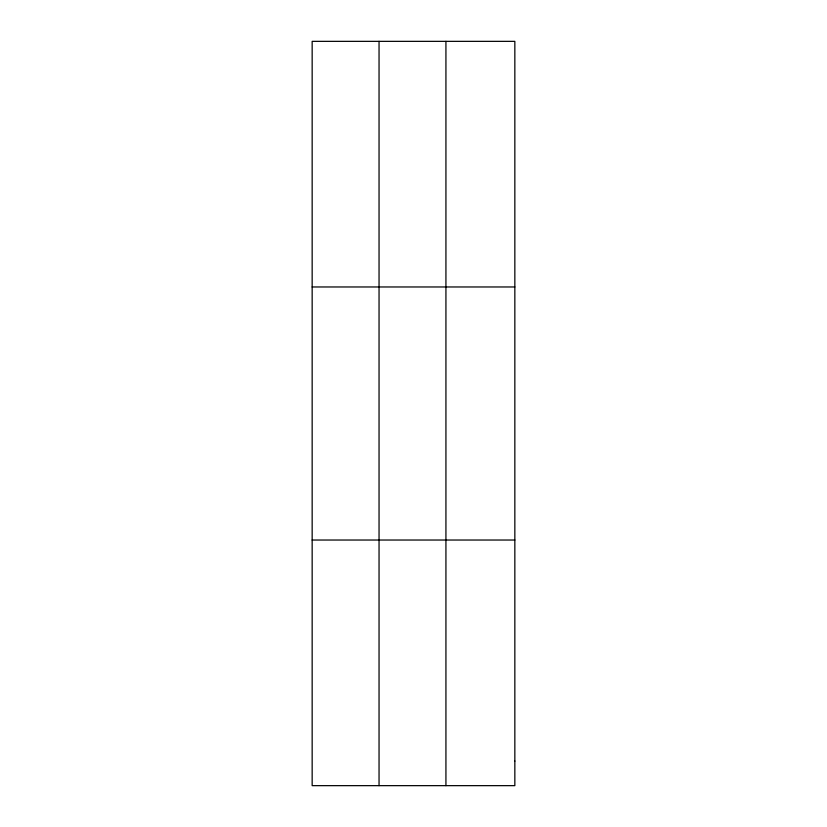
<?xml version="1.0" encoding="UTF-8"?>
<svg xmlns="http://www.w3.org/2000/svg" width="827" height="827" viewBox="0 0 827 827"><rect width="100%" height="100%" fill="white"/><g stroke="black" fill="none" stroke-linecap="round" stroke-linejoin="round"><path stroke-width="1.24" d="M379.045 41.35L379.045 785.65M445.929 41.35L445.929 785.65M312.161 286.969L514.839 286.969M312.161 540.031L514.839 540.031M514.839 761.088L514.839 785.65L312.161 785.65L312.161 41.35L514.839 41.35L514.839 761.088"/></g></svg>
